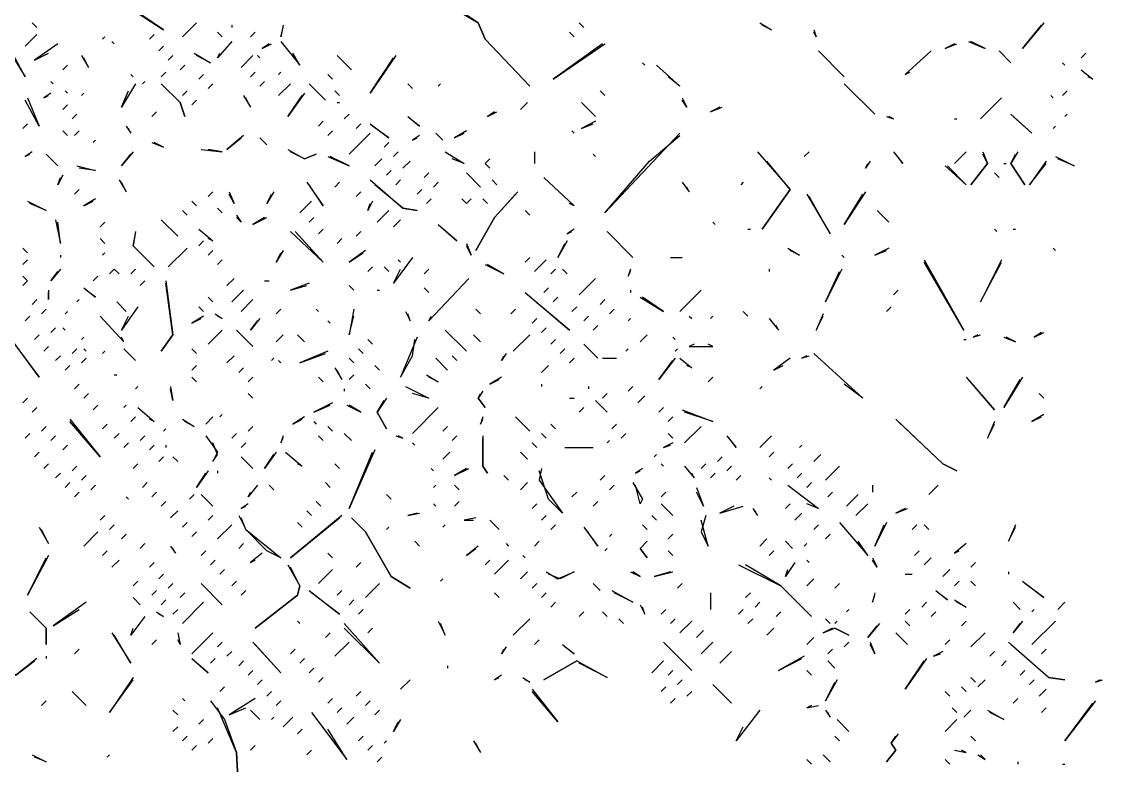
# Model space of a CAD drawing. Extents: x 1 to 2775, y -31 to 2075.
# Drawn here: x 1615.9 to 1692.7, y 439.6 to 492.4 of the extents above; entities that cross this region are included whole.
import ezdxf

# ---------------------------------------------------------------- set-up
doc = ezdxf.new("R2010")
doc.units = 0
doc.layers.add('LINEWORK', color=4, linetype='CONTINUOUS')

msp = doc.modelspace()

# ---------------------------------------------------------------- linework, layer by layer
at = {"layer": 'LINEWORK'}
for points in [[(1621.6667, 494.6667), (1626, 491.8333), (1621.8333, 494.6667)], [(1646.6667, 493.3333), (1648.3333, 492.3333), (1648.8333, 491.1667), (1652, 487.8333), (1648.8333, 491.1667), (1648.3333, 492.3333), (1646.8333, 493.3333)], [(1616.6667, 492.3333), (1617, 492)], [(1628.3333, 492.3333), (1627.3333, 491.3333)], [(1630.8333, 492.1667), (1630.8333, 492)], [(1634.5, 492.1667), (1634.3333, 491.3333), (1634.5, 492)], [(1655.5, 492.3333), (1655.8333, 492)], [(1668.3333, 492.3333), (1669.1667, 491.8333), (1668.5, 492.1667)], [(1688.5, 492.3333), (1687, 490.5), (1688.3333, 492.1667)], [(1617, 491.5), (1616.1667, 490.6667)], [(1621.8333, 491.3333), (1621.6667, 491.1667)], [(1625.3333, 491.5), (1625, 491.1667)], [(1629.8333, 491.6667), (1630.1667, 491.3333)], [(1632.5, 491.6667), (1632.1667, 491.3333)], [(1654.8333, 491.6667), (1655.1667, 491.3333)], [(1672.1667, 491.8333), (1672.3333, 491.3333), (1672.1667, 491.6667)], [(1614.8333, 490.6667), (1616.1667, 488.5), (1615.1667, 490.3333)], [(1618.5, 490.8333), (1616.8333, 489.6667), (1617.8333, 490.1667)], [(1622.3333, 491), (1622.5, 490.8333)], [(1626, 490.6667), (1625.6667, 490.3333)], [(1630.8333, 491), (1629.8333, 489.8333), (1630, 490.1667)], [(1633.5, 490.8333), (1633, 490.5), (1633.6667, 490.8333)], [(1634.3333, 491), (1635.6667, 489.3333), (1635.1667, 490.1667)], [(1657.1667, 490.8333), (1653.6667, 488.3333), (1657.3333, 490.8333)], [(1682.1667, 490.8333), (1681.5, 490.5), (1682.3333, 490.8333)], [(1683.1667, 491), (1684.3333, 490.5), (1683.3333, 491)], [(1620.1667, 490), (1620.6667, 489.1667), (1620.3333, 489.8333)], [(1626.6667, 490), (1626.3333, 489.6667)], [(1628.1667, 490.1667), (1629.3333, 489.5), (1628.3333, 490)], [(1632.3333, 490), (1631.5, 489.1667)], [(1632.6667, 490), (1632.8333, 489.8333)], [(1638.3333, 490), (1639.3333, 489)], [(1642.5, 490), (1640.6667, 487.3333), (1642.3333, 489.8333)], [(1672.5, 490.3333), (1674.3333, 488.5)], [(1680.5, 490.3333), (1678.6667, 488.6667), (1679, 488.8333)], [(1685.3333, 490.3333), (1686.1667, 489.5)], [(1691.5, 490.1667), (1691.1667, 489.8333)], [(1619.1667, 489.3333), (1618.8333, 489)], [(1627.5, 489.3333), (1627.1667, 489)], [(1660, 489.5), (1660.1667, 489.3333)], [(1661, 489.3333), (1662.6667, 487.8333), (1661.8333, 488.5)], [(1689.8333, 489.5), (1690, 489.3333)], [(1691.1667, 489), (1692, 488.3333), (1691.6667, 488.5)], [(1618, 488.1667), (1618.1667, 488)], [(1623.6667, 488.6667), (1623.8333, 488.5)], [(1624.6667, 488.1667), (1624.5, 488)], [(1626.1667, 488.8333), (1625.8333, 488.5)], [(1628.8333, 488.6667), (1628.5, 488.3333)], [(1632.5, 488.8333), (1632.1667, 488.5)], [(1633.1667, 488.1667), (1632.8333, 487.8333)], [(1634.3333, 488.8333), (1634.1667, 488.6667)], [(1637.6667, 488.6667), (1638, 488.3333)], [(1619, 487.5), (1619.1667, 487.3333)], [(1624, 488), (1623, 486.3333), (1623.5, 487.5)], [(1625.8333, 488), (1627.1667, 486.6667), (1627.5, 485.6667), (1627.1667, 486.6667)], [(1627.6667, 487.5), (1627.3333, 487.1667)], [(1629.5, 488), (1629.1667, 487.6667)], [(1635, 488), (1634.1667, 487.1667)], [(1636.3333, 488), (1637.5, 486.8333)], [(1638.1667, 487.5), (1638.5, 487.1667)], [(1643.3333, 488), (1643.6667, 487.6667)], [(1645.6667, 488), (1645.5, 487.8333)], [(1657, 487.5), (1657.3333, 487.1667)], [(1674.3333, 488), (1676.5, 485.8333), (1674.5, 487.8333)], [(1690.1667, 487.5), (1689.8333, 487.1667)], [(1616.3333, 487), (1617.1667, 485), (1616.1667, 486.8333)], [(1618, 487.3333), (1617.5, 487), (1617.8333, 487.1667)], [(1620.3333, 487.3333), (1620.1667, 487.1667)], [(1628.3333, 486.8333), (1628, 486.5)], [(1631.6667, 487.1667), (1632.1667, 486.3333), (1631.8333, 487)], [(1636, 487.3333), (1634.8333, 485.6667), (1635.8333, 487.1667)], [(1638.3333, 486.6667), (1638.5, 486.6667)], [(1651.8333, 486.6667), (1651.3333, 486.1667)], [(1655.6667, 486.6667), (1656.6667, 485.6667)], [(1662.8333, 487), (1663.1667, 486.3333), (1662.8333, 486.8333)], [(1685.5, 487), (1684, 485.5)], [(1689, 487.1667), (1689.1667, 487)], [(1619.1667, 486.5), (1618.8333, 486.1667)], [(1619.8333, 485.8333), (1619.5, 485.5)], [(1625.5, 486), (1625.1667, 485.6667)], [(1639.1667, 485.8333), (1638.8333, 485.5)], [(1649.5, 486), (1649, 485.6667), (1649.6667, 486)], [(1665.5, 486.3333), (1664.8333, 486), (1665.6667, 486.3333)], [(1686.1667, 485.8333), (1687.6667, 484.5), (1686.3333, 485.6667)], [(1690.1667, 485.8333), (1690, 485.6667)], [(1616.3333, 485.1667), (1616, 484.8333)], [(1637.3333, 485.3333), (1637, 485)], [(1640, 485.1667), (1639.6667, 484.8333)], [(1640.6667, 485.1667), (1642, 484.1667), (1640.8333, 485)], [(1643.3333, 485.6667), (1644.1667, 485), (1643.5, 485.5)], [(1656.6667, 485.3333), (1655.6667, 484.8333), (1656.5, 485.1667)], [(1677.3333, 485.6667), (1677.8333, 485.5), (1677.5, 485.6667)], [(1682.1667, 485.5), (1682.3333, 485.5)], [(1618.8333, 484.6667), (1619.1667, 484.3333)], [(1620, 484.6667), (1619.6667, 484.3333)], [(1623.3333, 485), (1623.6667, 484.5), (1623.5, 484.8333)], [(1631.6667, 484.3333), (1630.5, 483.3333), (1631.5, 484.1667)], [(1638, 484.6667), (1637.6667, 484.3333)], [(1640.6667, 484.5), (1639.1667, 483)], [(1644.1667, 484.3333), (1643.6667, 484), (1644, 484.1667)], [(1645.3333, 484.5), (1645.8333, 484)], [(1647.5, 484.6667), (1646.6667, 484.1667), (1647.3333, 484.5)], [(1655, 484.6667), (1655.1667, 484.5)], [(1662.6667, 484.5), (1657.3333, 478.8333), (1660.5, 482.5), (1662.6667, 484.3333)], [(1689.3333, 485), (1689.1667, 484.8333)], [(1621.1667, 484), (1621, 483.8333)], [(1625.1667, 483.8333), (1626, 483.5), (1625.3333, 483.8333)], [(1632.8333, 484.1667), (1633.3333, 483.6667)], [(1642, 483.8333), (1641.6667, 483.5)], [(1616.6667, 483.1667), (1616.1667, 482.8333), (1616.5, 483)], [(1617.6667, 483), (1618.5, 482.1667)], [(1623.8333, 483.1667), (1623, 482.1667), (1623.6667, 483)], [(1628.6667, 483.3333), (1630.1667, 483.1667), (1629.1667, 483.3333)], [(1634.8333, 483.3333), (1636, 482.6667), (1636.8333, 483), (1636, 482.6667), (1635, 483.1667)], [(1637.6667, 482.8333), (1639.1667, 482.1667), (1637.8333, 482.8333)], [(1642.6667, 483.1667), (1642.3333, 482.8333)], [(1646, 483.1667), (1647.3333, 482.3333), (1646.5, 482.6667)], [(1652.3333, 483.1667), (1652.3333, 482.3333)], [(1656.5, 483), (1656.6667, 482.8333)], [(1668.1667, 483.1667), (1670.5, 480.5), (1668.5, 477.6667), (1670.5, 480.5), (1668.8333, 482.5)], [(1671.8333, 483.1667), (1671.5, 482.8333)], [(1677.8333, 483.1667), (1678.5, 482.3333), (1678, 483)], [(1683, 483.1667), (1682.1667, 482.3333)], [(1684.1667, 483.1667), (1684.5, 482.3333), (1683.3333, 480.8333), (1684.5, 482.3333), (1684.1667, 483)], [(1686.6667, 483.1667), (1686.1667, 482.3333), (1687.1667, 480.8333), (1686.1667, 482.3333), (1686.5, 483)], [(1689.3333, 482.8333), (1690.6667, 482.1667), (1689.5, 482.6667)], [(1619.8333, 482.1667), (1621.1667, 481.8333), (1620, 482)], [(1641.5, 482.6667), (1641, 482.1667)], [(1643.5, 482.5), (1643, 482)], [(1649.1667, 482.6667), (1648.8333, 482.3333), (1649.1667, 482), (1648.8333, 482.3333)], [(1676.1667, 482.5), (1675.8333, 482), (1676, 482.3333)], [(1681.5, 482.1667), (1683, 480.8333), (1681.6667, 482.1667)], [(1685.6667, 482.3333), (1685.8333, 482.3333)], [(1688.6667, 482.5), (1687.5, 480.8333), (1688.6667, 482.3333)], [(1618.8333, 481.5), (1618.5, 480.8333), (1618.6667, 481.3333)], [(1642.1667, 481.8333), (1641.8333, 481.5)], [(1644.8333, 481.6667), (1644.5, 481.3333)], [(1647.5, 481.6667), (1648.5, 480.6667)], [(1653, 481.3333), (1655.1667, 479.3333), (1654.8333, 479.5)], [(1685, 481.6667), (1685.3333, 481.3333)], [(1620, 480.5), (1619.6667, 480.1667)], [(1622.8333, 481.1667), (1623.3333, 480.3333), (1623, 481)], [(1636.1667, 481), (1637.3333, 479.3333), (1636.3333, 480.8333)], [(1638.5, 481), (1638.1667, 480.6667)], [(1640.6667, 481.1667), (1643, 479.1667), (1644, 479), (1643, 479.1667), (1641, 480.8333)], [(1642.8333, 481.1667), (1642.5, 480.8333)], [(1644.3333, 480.5), (1644, 480.1667)], [(1645.5, 481), (1645.1667, 480.6667)], [(1649.3333, 481.1667), (1649.6667, 480.8333)], [(1662.8333, 481), (1663.3333, 480.3333), (1663.1667, 480.6667)], [(1667.1667, 481), (1667, 480.8333)], [(1621.1667, 479.8333), (1620.3333, 479.3333), (1621, 479.6667)], [(1629.5, 480.3333), (1629.1667, 480)], [(1630.6667, 480.3333), (1631, 479.5), (1630.6667, 480.1667)], [(1633.8333, 480.3333), (1633.3333, 479.5), (1633.6667, 480.1667)], [(1640, 480.3333), (1639.6667, 480)], [(1645, 479.8333), (1644.6667, 479.5)], [(1647.1667, 479.8333), (1647.5, 479.5), (1647.8333, 479.8333), (1647.5, 479.5)], [(1651.1667, 480.3333), (1649.5, 478.5), (1648.1667, 476.1667), (1649.5, 478.5), (1651, 480.1667)], [(1648.6667, 479.8333), (1649, 479.5)], [(1671.6667, 480.1667), (1673.3333, 477.3333), (1671.8333, 480)], [(1675.8333, 480.3333), (1674.3333, 478), (1675.6667, 480.1667)], [(1616.3333, 479.6667), (1617.6667, 479), (1616.5, 479.5)], [(1627.3333, 479), (1627.6667, 478.6667)], [(1628, 479.6667), (1628.3333, 479.3333)], [(1629.8333, 479.1667), (1630.1667, 478.8333)], [(1636.5, 479.6667), (1635.6667, 478.8333)], [(1640.8333, 479.6667), (1640.5, 479), (1640.6667, 479.5)], [(1642, 479), (1641.1667, 478.1667)], [(1651.6667, 479), (1652, 478.6667)], [(1676.6667, 479), (1677.5, 478.1667)], [(1618.3333, 478.3333), (1618.6667, 476.6667), (1618.5, 478.1667)], [(1621.8333, 478.1667), (1621.5, 477.8333)], [(1625.8333, 478.3333), (1627, 477.1667)], [(1631.1667, 478.6667), (1631.5, 478.1667), (1631.1667, 478.5)], [(1633.1667, 478.5), (1632.3333, 478), (1633.3333, 478.5)], [(1636.6667, 478.5), (1636.3333, 478.1667)], [(1642.8333, 478.3333), (1642.3333, 477.8333)], [(1665, 478.1667), (1665.1667, 478)], [(1624, 477.5), (1623.8333, 476.5), (1625.3333, 475), (1623.8333, 476.5), (1624, 477.3333)], [(1628.5, 477.6667), (1629.5, 476.8333), (1629.1667, 477)], [(1635, 477.5), (1637.3333, 475.3333), (1635.3333, 477.5)], [(1637.3333, 477.6667), (1637, 477.3333)], [(1640, 477.5), (1639.6667, 477.1667)], [(1645.5, 478), (1646.8333, 476.8333), (1645.6667, 477.8333)], [(1655.1667, 477.6667), (1654.6667, 477.3333), (1655, 477.5)], [(1657.5, 477.5), (1659.3333, 475.6667)], [(1667.5, 477.6667), (1667.6667, 477.6667)], [(1685, 477.6667), (1685.1667, 477.5)], [(1686.3333, 477.6667), (1686.5, 477.6667)], [(1621.5, 477), (1621.8333, 476.6667)], [(1628.8333, 476.8333), (1628.5, 476.5)], [(1638.6667, 477), (1638.3333, 476.6667)], [(1647.5, 476.6667), (1647.8333, 475.8333), (1647.5, 476.5)], [(1654.6667, 476.8333), (1654, 475.6667), (1654.5, 476.6667)], [(1616, 476.3333), (1616.3333, 476)], [(1621.8333, 476), (1621.6667, 475.8333)], [(1627.6667, 476.3333), (1626.3333, 475)], [(1629.5, 476.1667), (1629.1667, 475.8333)], [(1634.5, 476.1667), (1634, 475.3333), (1634.3333, 476)], [(1640.3333, 476.1667), (1639.1667, 475.3333), (1640.1667, 476)], [(1670.3333, 476.3333), (1671.1667, 475.8333), (1670.5, 476.1667)], [(1677.5, 476.3333), (1676.5, 475.8333), (1677.3333, 476.1667)], [(1689.1667, 476.3333), (1689.3333, 476.1667)], [(1616.3333, 475.5), (1616, 475.1667)], [(1618.6667, 475.8333), (1618.6667, 475.6667)], [(1630.1667, 475.5), (1629.8333, 475.1667)], [(1643.6667, 475.6667), (1642.3333, 473.8333), (1642.8333, 474.8333)], [(1642.6667, 475.5), (1642.8333, 475.3333)], [(1648.8333, 475.1667), (1650.1667, 474.5), (1649, 475.1667)], [(1652, 475.6667), (1651.6667, 475.3333)], [(1653.1667, 475.5), (1652.3333, 474.6667)], [(1662, 475.6667), (1662.8333, 475.6667)], [(1674.1667, 475.8333), (1674.3333, 475.6667)], [(1680, 475.5), (1682.8333, 470.5), (1680, 475.3333)], [(1685.5, 475.5), (1684, 472.5), (1685.5, 475.3333)], [(1616, 474.3333), (1616.3333, 474), (1616, 473.6667), (1616.3333, 474)], [(1618.6667, 474.8333), (1618, 474), (1618.5, 474.6667)], [(1621.3333, 474.3333), (1621, 474)], [(1622.5, 474.8333), (1622.1667, 474.5), (1622.5, 474.8333), (1622.8333, 474.5)], [(1624, 474.8333), (1623.6667, 474.5)], [(1640.8333, 475), (1640.5, 474.6667)], [(1641.6667, 475), (1642, 474.6667)], [(1644.8333, 474.8333), (1644.5, 474.5)], [(1653.8333, 474.8333), (1653.5, 474.5)], [(1654.3333, 474.8333), (1654.6667, 474.5)], [(1659.1667, 474.8333), (1659, 474.3333), (1659.1667, 474.6667)], [(1669, 474.8333), (1669, 474.6667)], [(1674.1667, 474.8333), (1673, 472.5), (1674, 474.6667)], [(1624.6667, 474), (1624.3333, 473.6667)], [(1626.1667, 474), (1626.6667, 470.1667), (1625.8333, 469), (1626.6667, 470.1667), (1626.1667, 473.8333)], [(1631, 474.1667), (1630.5, 473.6667)], [(1633.1667, 474), (1633.5, 474)], [(1636.3333, 473.8333), (1635, 473.3333), (1636.1667, 473.6667)], [(1639.1667, 473.6667), (1639.5, 473.3333)], [(1647.6667, 474.1667), (1644.8333, 471.1667), (1645, 471.5)], [(1656.6667, 474.1667), (1655.5, 473)], [(1617.8333, 473.3333), (1617.8333, 472.6667), (1617.8333, 473.1667)], [(1620.3333, 473.5), (1621.1667, 472.8333), (1620.5, 473.3333)], [(1629.1667, 472.8333), (1629.5, 472.5)], [(1631.6667, 473.3333), (1630.8333, 472.5)], [(1641.1667, 473.3333), (1641.3333, 473.3333)], [(1644.5, 473.5), (1644.8333, 473.1667)], [(1651.6667, 473.1667), (1654.8333, 470.5), (1651.8333, 473)], [(1653.3333, 473.5), (1653, 473.1667)], [(1654, 472.8333), (1653.6667, 472.5)], [(1659.1667, 473.3333), (1659.1667, 473.1667)], [(1659.8333, 472.8333), (1661.5, 471.8333), (1660, 472.8333)], [(1664.1667, 473.3333), (1662.6667, 471.8333)], [(1678.1667, 473.3333), (1677.8333, 473)], [(1617, 472.6667), (1616.6667, 472.3333)], [(1620, 472.6667), (1619.8333, 472.5)], [(1622.6667, 472.5), (1623.3333, 471.8333)], [(1624.1667, 472.1667), (1623, 470.5), (1623.5, 471.5)], [(1628.5, 472.1667), (1628.8333, 471.8333)], [(1632.3333, 472.6667), (1631.5, 471.8333)], [(1655.3333, 472.1667), (1655, 471.8333)], [(1657.3333, 472.6667), (1657, 472.3333)], [(1677.6667, 472.1667), (1677.3333, 471.8333)], [(1616.5, 471.5), (1616.1667, 471.1667)], [(1617.6667, 472), (1617.3333, 471.6667)], [(1619.1667, 471.8333), (1619, 471.6667)], [(1621.5, 471.5), (1623.1667, 469.6667), (1623, 470)], [(1628.8333, 471.5), (1628, 471), (1628.6667, 471.3333)], [(1629.6667, 471.6667), (1630.1667, 471.3333), (1629.8333, 471.5)], [(1632.8333, 471.3333), (1632.1667, 470.5), (1632.6667, 471.1667)], [(1634.3333, 472), (1634, 471.6667)], [(1636.8333, 472), (1637, 471.8333)], [(1639.5, 472), (1639.1667, 470.1667), (1639.5, 471.5)], [(1643.1667, 471.8333), (1643.5, 471.1667), (1643.3333, 471.6667)], [(1648.1667, 472), (1648.5, 471.6667)], [(1651, 472), (1650.6667, 471.6667)], [(1652.5, 471.3333), (1652.1667, 471)], [(1656.1667, 471.5), (1655.8333, 471.1667)], [(1658, 472), (1657.6667, 471.6667)], [(1659.1667, 471.3333), (1659, 471.1667)], [(1663.3333, 471.5), (1663.5, 471.3333)], [(1665, 471.5), (1664.8333, 471.3333)], [(1667.1667, 471.8333), (1667.5, 471.5)], [(1669, 471.3333), (1669.6667, 470.5), (1669.5, 470.8333)], [(1672.8333, 471.6667), (1672.3333, 470.5), (1672.8333, 471.5)], [(1614.6667, 470.5), (1617.1667, 467.1667), (1614.8333, 470.3333)], [(1618.3333, 470.6667), (1618, 470.3333)], [(1618.8333, 470.6667), (1619, 470.5)], [(1630.1667, 470.5), (1629.1667, 469.5)], [(1631.1667, 470.5), (1632.3333, 469.3333)], [(1637.6667, 471.1667), (1637.8333, 471)], [(1646, 470.5), (1647.5, 469)], [(1653.1667, 470.6667), (1652.8333, 470.3333)], [(1656.8333, 470.8333), (1656.5, 470.5)], [(1617.1667, 470.1667), (1616.8333, 469.8333)], [(1620.3333, 470), (1620.1667, 469.8333)], [(1634.5, 470.1667), (1634, 469.6667)], [(1635.5, 470.1667), (1636, 469.6667)], [(1640.5, 469.8333), (1640.8333, 469.5)], [(1644, 470), (1642.8333, 467.1667), (1643.6667, 468.6667), (1643.8333, 469.8333)], [(1648, 470.1667), (1648.5, 469.6667)], [(1652, 470.1667), (1650.8333, 469)], [(1653.8333, 469.8333), (1653.5, 469.5)], [(1660.3333, 470.1667), (1659.8333, 469.6667)], [(1662.1667, 470), (1662.3333, 469.8333)], [(1682.8333, 469.8333), (1683, 469.8333)], [(1683.8333, 470.1667), (1683.5, 470), (1684, 470.1667)], [(1685.6667, 470), (1686.5, 469.6667), (1685.8333, 470)], [(1688.3333, 470.3333), (1687.8333, 470), (1688.5, 470.3333)], [(1617.8333, 469.3333), (1617.5, 469)], [(1619.8333, 469.1667), (1619.5, 468.8333)], [(1620.3333, 469.1667), (1620.5, 469)], [(1621.8333, 469), (1621.6667, 468.8333)], [(1623.1667, 469.1667), (1624, 468.3333)], [(1628, 469.1667), (1628.3333, 468.8333)], [(1637.6667, 469), (1635.6667, 468.1667), (1637.5, 468.8333)], [(1639.8333, 469.1667), (1640.1667, 468.8333)], [(1654.5, 469.1667), (1654.1667, 468.8333)], [(1655.8333, 469.5), (1656.8333, 468.5)], [(1659, 469.1667), (1658.8333, 469)], [(1662.5, 469.1667), (1662.3333, 469)], [(1663.6667, 469.5), (1663.3333, 469.3333), (1665, 469.3333), (1664.6667, 469.5)], [(1618.6667, 468.6667), (1618.3333, 468.3333)], [(1620.5, 468.5), (1620.1667, 468.1667)], [(1631, 468.6667), (1630.5, 468.1667)], [(1633.8333, 468.5), (1633.6667, 468.3333)], [(1634.1667, 468.3333), (1634.3333, 468.1667)], [(1639.1667, 468.5), (1639.5, 468.1667)], [(1645.3333, 468.5), (1646.1667, 467.6667)], [(1646.5, 468.6667), (1646.8333, 468.3333)], [(1650.3333, 468.8333), (1650, 468.3333), (1650.1667, 468.6667)], [(1655.1667, 468.5), (1654.8333, 468.1667)], [(1657.1667, 468.5), (1658.1667, 468.5)], [(1662.3333, 468.5), (1661.1667, 467), (1662.1667, 468.3333)], [(1662.6667, 468.5), (1663.5, 467.8333), (1663.1667, 468)], [(1670.5, 468.5), (1669.3333, 467.6667), (1670, 468)], [(1671.6667, 468.6667), (1671.3333, 468.5), (1671.8333, 468.6667)], [(1672.1667, 468.8333), (1675.6667, 465.6667), (1674.3333, 466.6667)], [(1619.3333, 468), (1619, 467.6667)], [(1628.3333, 468), (1628, 467.6667)], [(1631.6667, 467.8333), (1631.3333, 467.5)], [(1638.1667, 467.8333), (1638.6667, 467), (1638.3333, 467.6667)], [(1641, 468), (1641.3333, 467.6667)], [(1653.3333, 468), (1652.8333, 467.5)], [(1620, 466.6667), (1619.6667, 466.3333)], [(1622.5, 467.3333), (1622.6667, 467.3333)], [(1628, 467.1667), (1628.3333, 466.8333)], [(1632.3333, 467.1667), (1632, 466.8333)], [(1637, 467.1667), (1637.3333, 466.8333)], [(1639.5, 467.3333), (1639.1667, 467)], [(1640.3333, 466.6667), (1640.6667, 466.3333)], [(1644.6667, 467.3333), (1645.5, 466.8333), (1644.8333, 467.1667)], [(1650, 467.1667), (1649.1667, 466.6667), (1649.8333, 467)], [(1652.8333, 466.6667), (1652.8333, 466.5)], [(1665, 467.1667), (1664.6667, 466.8333)], [(1683, 467.1667), (1685, 464.8333), (1683.1667, 467)], [(1687, 467.1667), (1685.6667, 465), (1686.8333, 467)], [(1620.6667, 466), (1620.3333, 465.6667)], [(1624.1667, 466.5), (1624, 466.3333)], [(1626.5, 466.5), (1626.6667, 465.5), (1626.5, 466.3333)], [(1632, 466), (1632.3333, 465.6667)], [(1638.8333, 466.3333), (1638.8333, 466.1667)], [(1643.1667, 466.5), (1644.8333, 465.6667), (1643.6667, 466)], [(1648.6667, 466.1667), (1648.3333, 465.6667), (1648.8333, 465), (1648.3333, 465.6667), (1648.5, 466)], [(1656.1667, 466.5), (1656.1667, 466.3333)], [(1657.5, 466), (1657.1667, 465.6667)], [(1659.3333, 466.5), (1659, 466.1667)], [(1668.5, 466.5), (1668.3333, 466.3333)], [(1688.1667, 466), (1688.5, 465.6667)], [(1616.3333, 465.6667), (1616, 465.3333)], [(1621.3333, 465.1667), (1621, 464.8333)], [(1623.3333, 465.1667), (1623.1667, 465)], [(1638, 465.3333), (1636.6667, 464.6667), (1637.8333, 465.1667)], [(1639, 465.1667), (1640, 464.6667), (1639.1667, 465.1667)], [(1641.8333, 465.6667), (1641.1667, 464.6667), (1641.8333, 463.5), (1641.1667, 464.6667), (1641.6667, 465.5)], [(1654.8333, 465.6667), (1655.1667, 465.6667)], [(1656.6667, 465.5), (1657.5, 464.6667)], [(1660.1667, 465.8333), (1659.6667, 465.3333)], [(1617, 465), (1616.6667, 464.6667)], [(1624.1667, 465), (1625.3333, 464), (1625, 464.1667)], [(1630.1667, 464.5), (1630, 464.3333)], [(1645.5, 465), (1643.6667, 463.1667)], [(1655.8333, 465), (1655.5, 464.6667)], [(1661.5, 465), (1661.1667, 464.6667)], [(1662.8333, 464.8333), (1665, 464), (1663, 464.6667)], [(1688.5, 464.5), (1687.6667, 464), (1688.3333, 464.3333)], [(1617.6667, 463.6667), (1617.3333, 463.3333)], [(1619.3333, 464.1667), (1621.5, 461.5), (1619.3333, 464)], [(1622, 463.8333), (1621.6667, 463.5)], [(1624, 464.3333), (1623.6667, 464)], [(1627.3333, 464.1667), (1628.1667, 463.6667), (1627.5, 464)], [(1629.5, 464.3333), (1629, 463.8333)], [(1632.3333, 463.6667), (1632, 463.3333)], [(1636, 464.3333), (1635.1667, 463.8333), (1635.8333, 464.1667)], [(1636.6667, 464), (1636.8333, 463.8333)], [(1637.6667, 463.6667), (1638, 463.3333)], [(1646.1667, 463.6667), (1645.8333, 463.3333)], [(1648.6667, 464.3333), (1648.5, 463.8333), (1648.6667, 464.1667)], [(1651, 464.3333), (1652, 463.3333)], [(1653.5, 463.8333), (1653.8333, 463.5)], [(1658.1667, 463.8333), (1657.8333, 463.5)], [(1662.1667, 464.3333), (1661.8333, 464)], [(1664.1667, 463.6667), (1663, 462.5)], [(1678, 464.1667), (1681.3333, 461), (1682.3333, 460.5), (1681.3333, 461), (1678.1667, 464)], [(1685, 464), (1684.5, 462.8333), (1685, 463.8333)], [(1616.5, 463.1667), (1616.1667, 462.8333)], [(1618.3333, 463), (1618, 462.6667)], [(1622.8333, 463.1667), (1622.5, 462.8333)], [(1624.6667, 463), (1624.3333, 462.6667)], [(1626.1667, 463.5), (1626, 463.3333)], [(1629, 463), (1629.8333, 461.8333), (1629.5, 461.1667), (1629.8333, 461.6667), (1629.5, 462.5)], [(1631.1667, 463.1667), (1630.8333, 462.8333)], [(1634.5, 463), (1634.3333, 462.5), (1634.5, 462.8333)], [(1637, 463), (1637.3333, 462.6667)], [(1638.8333, 463.1667), (1639.3333, 462.6667)], [(1642.5, 463), (1643, 462.8333), (1642.6667, 463)], [(1646.8333, 463), (1646.5, 462.6667)], [(1648.6667, 463), (1648.6667, 460.8333), (1649, 460.3333), (1648.6667, 460.8333), (1648.6667, 462.8333)], [(1652.8333, 463.1667), (1653.1667, 462.8333)], [(1658.8333, 463.1667), (1658.5, 462.8333)], [(1661.8333, 463.1667), (1662.1667, 462.8333)], [(1666, 463), (1666.6667, 462.1667), (1666.1667, 462.8333)], [(1669.1667, 463), (1668.3333, 462.1667)], [(1619.1667, 462.3333), (1618.8333, 462)], [(1623.5, 462.5), (1623.1667, 462.1667)], [(1625.3333, 462.3333), (1625, 462)], [(1626.1667, 462.3333), (1626.1667, 462.1667)], [(1631.8333, 462.5), (1631.5, 462.1667)], [(1643.6667, 462.5), (1643.8333, 462.3333)], [(1652.1667, 462.5), (1652.5, 462.1667)], [(1654.5, 462.1667), (1656.5, 462.1667)], [(1657.6667, 462.6667), (1657.5, 462.5)], [(1662.1667, 462.5), (1661.5, 462.1667), (1662, 462.3333)], [(1671.3333, 462.3333), (1671.1667, 462.1667)], [(1617.1667, 461.8333), (1616.8333, 461.5)], [(1626, 461.5), (1625.6667, 461.1667)], [(1626.6667, 461.5), (1627, 461.1667)], [(1631.5, 461.5), (1632.3333, 460.6667)], [(1634, 461.8333), (1633.1667, 460.6667), (1633.8333, 461.6667)], [(1634.6667, 461.8333), (1635.8333, 460.8333), (1635.5, 461)], [(1641, 462), (1639.1667, 457.8333), (1640.8333, 461.8333)], [(1646.3333, 461.8333), (1645.8333, 461.3333)], [(1651.3333, 461.8333), (1651.8333, 461.3333)], [(1661, 461.6667), (1660.8333, 461.5)], [(1665.6667, 461.5), (1665.3333, 461.1667)], [(1669.3333, 461.8333), (1669, 461.5)], [(1672.6667, 461.6667), (1672.1667, 461.1667)], [(1617.8333, 461), (1617.5, 460.6667)], [(1619.8333, 460.8333), (1619.5, 460.5)], [(1624.1667, 461), (1623.8333, 460.6667)], [(1638.1667, 461), (1638.5, 460.6667)], [(1645, 460.6667), (1645.1667, 460.5)], [(1647.5, 460.6667), (1646.6667, 460.1667), (1647.6667, 460.6667)], [(1652.8333, 460.6667), (1652.6667, 459.8333), (1654.3333, 457.5), (1653.3333, 458.5), (1652.6667, 460.5)], [(1660, 460.6667), (1659.5, 460.3333), (1659.8333, 460.5)], [(1661.3333, 461), (1661.5, 460.8333)], [(1663, 460.8333), (1663.6667, 460), (1663.5, 460.3333)], [(1664.5, 461), (1664.1667, 460.6667)], [(1666.3333, 460.8333), (1666, 460.5)], [(1670.6667, 461), (1670.3333, 460.6667)], [(1674, 460.8333), (1673, 459.8333)], [(1618.6667, 460.3333), (1618.3333, 460)], [(1620.5, 460.1667), (1620.1667, 459.8333)], [(1629.1667, 460.5), (1628.3333, 459.3333), (1629, 460.3333)], [(1629.8333, 460.5), (1629.8333, 460.3333)], [(1650.1667, 460.1667), (1650.5, 459.8333)], [(1657.3333, 460.1667), (1657, 459.8333)], [(1665.1667, 460.3333), (1664.8333, 460)], [(1667, 460.1667), (1666.6667, 459.8333)], [(1669, 460), (1669.1667, 459.8333)], [(1671.3333, 460.3333), (1671, 460)], [(1619.3333, 459.6667), (1619, 459.3333)], [(1620, 459), (1619.6667, 458.6667)], [(1621.1667, 459.5), (1620.8333, 459.1667)], [(1624.8333, 459.6667), (1624.5, 459.3333)], [(1625.5, 459), (1625.1667, 458.6667)], [(1632.6667, 459.5), (1632, 458.6667), (1632.1667, 459)], [(1633.5, 459.5), (1633.8333, 459.1667)], [(1637.5, 459.6667), (1637.8333, 459.3333)], [(1645.3333, 459.5), (1645.1667, 459.3333)], [(1646.6667, 459.5), (1647, 459.1667)], [(1651.8333, 459.6667), (1651.3333, 459.1667)], [(1655.3333, 459), (1655, 458.6667)], [(1658, 459.5), (1657.6667, 459.1667)], [(1659.3333, 459.6667), (1660, 458.5), (1659.8333, 458.1667), (1659.5, 459.5)], [(1661.6667, 459), (1661.3333, 458.6667)], [(1663.8333, 459.3333), (1664.3333, 458), (1663.8333, 459)], [(1670.3333, 459.5), (1672.5, 457.8333), (1671.6667, 458.1667)], [(1672, 459.6667), (1671.6667, 459.3333)], [(1673.5, 459), (1673.1667, 458.6667)], [(1676.3333, 459.5), (1676.3333, 459)], [(1681, 459.5), (1680.3333, 458.8333)], [(1623.3333, 458.6667), (1623.5, 458.5)], [(1626.1667, 458.3333), (1625.8333, 458)], [(1628.1667, 458.8333), (1627.8333, 458.5)], [(1628.6667, 458.8333), (1629.5, 458)], [(1636.8333, 458.3333), (1637.1667, 458)], [(1641.8333, 458.8333), (1642.1667, 458.5)], [(1647, 458.3333), (1646.6667, 458)], [(1656.8333, 458.3333), (1656.5, 458)], [(1675.3333, 458.8333), (1674.5, 458)], [(1627, 457.6667), (1626.5, 457.1667)], [(1632, 458.1667), (1631.5, 457.8333), (1631.8333, 458)], [(1636.1667, 457.6667), (1636.5, 457.3333)], [(1644, 457.5), (1643.3333, 457.3333), (1644.1667, 457.5)], [(1645.1667, 458.1667), (1645.3333, 458)], [(1652.5, 458.1667), (1652.1667, 457.8333)], [(1661.3333, 458.1667), (1662.1667, 457.3333)], [(1666.5, 458), (1665.5, 457.5), (1667.1667, 458)], [(1667.8333, 457.8333), (1668.1667, 457.3333), (1668, 457.6667)], [(1670.5, 458.1667), (1670.1667, 457.8333)], [(1671.3333, 457.5), (1670.8333, 457)], [(1676, 458.1667), (1675.1667, 457.3333)], [(1678.6667, 457.8333), (1678, 457.5), (1678.8333, 457.8333)], [(1621.8333, 457.3333), (1621.5, 457)], [(1622.5, 456.6667), (1622.1667, 456.3333)], [(1627.6667, 456.8333), (1627.3333, 456.5)], [(1629.5, 457.3333), (1629.1667, 457)], [(1630.8333, 456.6667), (1629.8333, 455.6667)], [(1631.3333, 457.3333), (1631.8333, 456.3333), (1634.3333, 454.3333), (1633.3333, 454.8333), (1631.8333, 456.3333), (1631.5, 457.1667)], [(1638.6667, 457.3333), (1635, 454.3333), (1638.5, 457.1667)], [(1635.5, 456.8333), (1635.8333, 456.5)], [(1639.3333, 457.1667), (1640.3333, 456.1667), (1642.1667, 453), (1643.5, 452.1667), (1642.1667, 453), (1640.3333, 456.1667)], [(1646, 456.6667), (1645.8333, 456.5)], [(1648.1667, 457.1667), (1647.3333, 457), (1648, 457)], [(1649.1667, 457), (1649.8333, 456.3333)], [(1653.1667, 457.3333), (1652.8333, 457)], [(1653.8333, 456.6667), (1653.5, 456.3333)], [(1660, 456.6667), (1660.3333, 456.3333)], [(1660.6667, 457.3333), (1661, 457)], [(1664.5, 457.3333), (1664.1667, 456.1667), (1664.6667, 455.1667), (1664.1667, 457)], [(1672.5, 456.6667), (1672.1667, 456.3333)], [(1674, 456.8333), (1676, 454.5), (1675.3333, 455.5)], [(1677.3333, 456.8333), (1676.5, 455.1667), (1677.1667, 456.6667)], [(1679.5, 456.6667), (1679.1667, 456.3333)], [(1680, 456.6667), (1680.3333, 456.3333)], [(1686.5, 456.6667), (1686, 455.5), (1686.5, 456.5)], [(1617.1667, 456.5), (1617.8333, 455.3333), (1617.3333, 456.3333)], [(1621.3333, 456.1667), (1620.3333, 455.1667)], [(1623.3333, 456), (1623, 455.6667)], [(1628.3333, 456.1667), (1628, 455.8333)], [(1642, 456.5), (1641.8333, 456.3333)], [(1655.8333, 456.5), (1656.8333, 455.1667), (1656, 456.3333)], [(1657.8333, 456), (1657.6667, 455.8333)], [(1662.1667, 456), (1661.8333, 455.6667)], [(1673.3333, 456), (1673, 455.6667)], [(1624.6667, 455.3333), (1624.3333, 455)], [(1626.5, 455.1667), (1626.8333, 454.6667), (1626.6667, 455)], [(1631.6667, 455.3333), (1631.3333, 455)], [(1643.8333, 455.5), (1644.1667, 455.1667)], [(1648.3333, 455.1667), (1647.5, 454.5), (1648.1667, 455)], [(1650.3333, 455.3333), (1650.5, 455.1667)], [(1652.6667, 455.5), (1652.3333, 455.1667)], [(1660.3333, 455.5), (1659.8333, 455), (1660.3333, 454.3333), (1659.8333, 455)], [(1668.8333, 455.6667), (1668.3333, 455.1667)], [(1670.1667, 455.5), (1670.6667, 455)], [(1671.6667, 455.3333), (1671.5, 455.1667)], [(1683, 455.3333), (1682.1667, 454.6667), (1682.5, 454.8333)], [(1617.8333, 454.5), (1616.3333, 451.6667), (1617.6667, 454.3333)], [(1622, 454.8333), (1621.6667, 454.5)], [(1629, 454.8333), (1628.6667, 454.5)], [(1633, 454.6667), (1632.1667, 454), (1632.5, 454.1667)], [(1637.6667, 454.6667), (1638, 454.3333)], [(1651.5, 454.5), (1651.6667, 454.3333)], [(1657.5, 455), (1657.3333, 454.8333)], [(1661.8333, 454.8333), (1662.1667, 454.5)], [(1669.3333, 454.8333), (1669, 454.5)], [(1679.6667, 454.8333), (1679.3333, 454.5)], [(1622.8333, 454.1667), (1622.3333, 453.6667)], [(1625.3333, 454), (1625, 453.6667)], [(1629.6667, 454.1667), (1629.3333, 453.8333)], [(1634.8333, 453.8333), (1635.6667, 452.3333), (1635.5, 451.6667), (1632.5, 449.3333), (1635.5, 451.6667), (1635.6667, 452.3333), (1635, 453.6667)], [(1640, 454), (1639.6667, 453.6667)], [(1649.1667, 454.1667), (1648.8333, 453.8333)], [(1650.5, 454.1667), (1649.5, 453.1667)], [(1666.8333, 453.8333), (1669.8333, 452.3333), (1672, 450.1667), (1669.8333, 452.3333), (1667.3333, 453.8333)], [(1670.8333, 454), (1670.1667, 453), (1670.3333, 453.5)], [(1671.6667, 454.1667), (1671.8333, 454)], [(1676.3333, 454.3333), (1676.6667, 453.6667), (1676.3333, 454.1667)], [(1680.5, 454.3333), (1680, 453.8333)], [(1683.6667, 454), (1683.3333, 453.6667)], [(1626, 453.1667), (1625.6667, 452.8333)], [(1630.3333, 453.5), (1630, 453.1667)], [(1638, 453.5), (1637, 452.5)], [(1645.8333, 452.8333), (1645.6667, 452.6667)], [(1651.8333, 453.3333), (1651.3333, 452.8333)], [(1653.1667, 453.3333), (1654, 452.8333), (1655.1667, 453.3333), (1654.1667, 452.8333), (1653.3333, 453.1667)], [(1659.1667, 453.3333), (1659.8333, 453), (1659.3333, 453.3333)], [(1662, 453.3333), (1660.8333, 453), (1662.1667, 453.3333)], [(1672.1667, 452.8333), (1671.6667, 452.3333)], [(1678.6667, 453.1667), (1679.1667, 453.1667)], [(1681.8333, 453.5), (1681.3333, 453)], [(1686, 453.3333), (1686, 453.1667)], [(1624.1667, 452.6667), (1623.8333, 452.3333)], [(1626.6667, 452.5), (1626.3333, 452.1667)], [(1628.6667, 452.5), (1630.1667, 451)], [(1631.1667, 452.6667), (1630.8333, 452.3333)], [(1641.3333, 452.5), (1640.3333, 451.5)], [(1652.5, 452.5), (1652.1667, 452.1667)], [(1656.5, 452.5), (1657, 452)], [(1662.8333, 452.5), (1662.5, 452.1667)], [(1674, 452.5), (1673.6667, 452.1667)], [(1682.5, 452.6667), (1682.1667, 452.3333)], [(1683.3333, 452.6667), (1683.6667, 452.3333)], [(1687, 452.6667), (1688.5, 451.5), (1687.1667, 452.5)], [(1623.8333, 451.5), (1624.3333, 451)], [(1625.5, 452), (1625.1667, 451.6667)], [(1626.1667, 451.3333), (1625.8333, 451)], [(1627.5, 451.8333), (1627.1667, 451.5)], [(1631.8333, 452), (1631.5, 451.6667)], [(1636.3333, 452), (1638.5, 450.3333), (1636.5, 451.8333)], [(1638.6667, 452), (1638.3333, 451.6667)], [(1639.5, 451.3333), (1639.1667, 451)], [(1649.5, 451.8333), (1649.8333, 451.5)], [(1653.1667, 451.8333), (1652.8333, 451.5)], [(1657.8333, 452), (1659.3333, 451.1667), (1658, 451.8333)], [(1664.8333, 451.8333), (1664.8333, 450.6667)], [(1667.6667, 451.8333), (1667.3333, 451.5)], [(1676.5, 451.8333), (1676.3333, 451.1667), (1676.5, 451.6667)], [(1680.8333, 452), (1681.6667, 451.3333), (1681, 451.8333)], [(1682.1667, 451.3333), (1683, 450.8333), (1682.3333, 451.1667)], [(1620.5, 451.1667), (1618.1667, 449.5), (1620, 450.6667)], [(1627, 450.6667), (1626.6667, 450.3333)], [(1628.8333, 451.1667), (1627.3333, 449.6667)], [(1640.1667, 450.6667), (1639.8333, 450.3333)], [(1653.8333, 451.1667), (1653.5, 450.8333)], [(1659.8333, 451), (1660.1667, 450.3333), (1660, 450.8333)], [(1661.6667, 450.6667), (1661.3333, 450.3333)], [(1667.1667, 450.6667), (1666.8333, 450.3333)], [(1668.3333, 451.1667), (1668, 450.8333)], [(1674.6667, 450.6667), (1674.5, 450.5)], [(1679, 450.6667), (1678.6667, 450.3333)], [(1680.1667, 451.1667), (1679.8333, 450.8333)], [(1686.3333, 451.1667), (1686.8333, 450.6667)], [(1687.8333, 450.6667), (1687.6667, 450.5)], [(1690, 451.1667), (1689.5, 450.6667)], [(1616.5, 450.5), (1617.6667, 449.3333), (1617.6667, 448.1667), (1617.6667, 449.3333)], [(1624.6667, 450.1667), (1623.6667, 448.8333), (1623.8333, 449.3333)], [(1625.5, 450.5), (1626, 450.1667), (1625.6667, 450.3333)], [(1635.5, 449.8333), (1635.6667, 449.6667)], [(1645.5, 449.8333), (1646, 448.8333), (1645.6667, 449.6667)], [(1652, 450), (1650.8333, 448.8333)], [(1655.8333, 450.5), (1655.5, 450.1667)], [(1657.1667, 450.5), (1657.5, 450.1667)], [(1658.3333, 450), (1658.6667, 449.6667)], [(1662.3333, 450), (1662, 449.6667)], [(1663.5, 449.8333), (1662.6667, 449)], [(1667.8333, 450), (1667.5, 449.6667)], [(1669.8333, 450.5), (1669.5, 450.1667)], [(1673, 450), (1673.3333, 449.6667)], [(1673.8333, 449.8333), (1673.6667, 449.6667)], [(1678.6667, 449.8333), (1679, 449.5)], [(1680.8333, 450.5), (1680.5, 450.1667)], [(1683, 449.8333), (1682.6667, 449.5)], [(1687, 449.8333), (1686.3333, 449), (1686.8333, 449.6667)], [(1689.3333, 449.8333), (1687.6667, 448.1667)], [(1622.3333, 449), (1623.6667, 446.8333), (1622.5, 448.8333)], [(1627, 449), (1627.1667, 448.1667), (1627, 448.5)], [(1629.5, 449), (1628, 447.5)], [(1637.8333, 449), (1637.5, 448.6667)], [(1638.8333, 449.6667), (1641.3333, 446.8333), (1638.8333, 449.3333)], [(1640.8333, 449.3333), (1640.5, 449)], [(1664.3333, 449.1667), (1663.8333, 448.6667)], [(1669.3333, 449.3333), (1668.8333, 448.8333)], [(1673.5, 449.3333), (1672.8333, 449), (1673.6667, 449.3333), (1674.6667, 448.8333), (1673.6667, 449.3333)], [(1676.8333, 449.6667), (1676, 448.6667), (1676.6667, 449.5)], [(1678, 449), (1678.8333, 448.1667)], [(1684.3333, 449), (1683.3333, 448)], [(1625.5, 448.5), (1625.1667, 448.1667)], [(1630.1667, 448.3333), (1629.8333, 448)], [(1632.3333, 448.3333), (1634.3333, 446.1667), (1632.5, 448.1667)], [(1639.1667, 448.3333), (1638.1667, 447.3333)], [(1652.6667, 448.5), (1652.3333, 448.1667)], [(1661.5, 448.3333), (1663.5, 446.3333), (1661.6667, 448.1667)], [(1665, 448.3333), (1664.1667, 447.5)], [(1672.1667, 448.6667), (1671.6667, 448.1667)], [(1674.6667, 448.3333), (1674.3333, 448)], [(1676.1667, 448.3333), (1676.5, 447.5), (1676.1667, 448.1667)], [(1681.8333, 448.5), (1681.5, 448.1667)], [(1686, 448.3333), (1688.8333, 445.8333), (1690, 445.6667), (1688.8333, 445.8333), (1686.1667, 448.1667)], [(1620, 447.8333), (1619.6667, 447.5)], [(1630.8333, 447.6667), (1630.5, 447.3333)], [(1635.3333, 447.8333), (1635, 447.5)], [(1650.3333, 448), (1650, 447.5), (1650.1667, 447.8333)], [(1654.3333, 448.1667), (1655.1667, 447.5), (1654.5, 448)], [(1666.3333, 447.6667), (1665.5, 446.8333)], [(1673.5, 447.8333), (1673.1667, 447.5)], [(1681.3333, 447.6667), (1680.6667, 447.3333), (1681.1667, 447.5)], [(1685, 447.6667), (1684.6667, 447.3333)], [(1688.6667, 447.8333), (1688.3333, 447.5)], [(1617, 447.1667), (1615.5, 446), (1615, 446.3333), (1615.5, 446), (1616.8333, 447)], [(1617.6667, 447.3333), (1617.6667, 447.1667)], [(1628, 447.1667), (1629.1667, 446.1667), (1628.1667, 447)], [(1629.6667, 447.1667), (1629.3333, 446.8333)], [(1631.6667, 447), (1631.3333, 446.6667)], [(1636, 447.1667), (1635.6667, 446.8333)], [(1655.3333, 447), (1653, 445.6667), (1655.3333, 447), (1657.5, 445.8333), (1655.5, 446.8333)], [(1661.5, 447), (1660.6667, 446.1667)], [(1671.5, 447.3333), (1669.6667, 446.3333), (1671.3333, 447.1667)], [(1673.1667, 447), (1673.6667, 446.5)], [(1680.1667, 447.1667), (1678.6667, 445), (1680, 447)], [(1685.8333, 447), (1685.5, 446.6667)], [(1632.3333, 446.3333), (1632, 446)], [(1636.6667, 446.5), (1636.3333, 446.1667)], [(1646.1667, 446.6667), (1646.1667, 446.5)], [(1650, 446), (1649.5, 445.6667), (1649.8333, 445.8333)], [(1662.1667, 446.3333), (1661.8333, 446)], [(1671.6667, 446.3333), (1672, 446)], [(1687.1667, 446.3333), (1686.8333, 446)], [(1623.8333, 445.8333), (1622.1667, 443.3333), (1623.8333, 445.6667)], [(1630.3333, 445.1667), (1630, 444.8333)], [(1633, 445.6667), (1632.6667, 445.3333)], [(1637.3333, 445.8333), (1637, 445.5)], [(1643.5, 445.6667), (1642.8333, 445)], [(1651.5, 445.8333), (1652, 445.5), (1651.6667, 445.6667)], [(1661.6667, 445.1667), (1661.3333, 444.8333)], [(1662.8333, 445.6667), (1662.5, 445.3333)], [(1665, 445.3333), (1666.3333, 444)], [(1673.8333, 445.6667), (1673, 444.1667), (1673.6667, 445.5)], [(1682.6667, 445.1667), (1683, 444.8333)], [(1683.3333, 445.8333), (1683.6667, 445.5)], [(1684.3333, 445.6667), (1683.8333, 445.1667)], [(1687.8333, 445.6667), (1687.5, 445.3333)], [(1692.5, 445.6667), (1692.1667, 445.5), (1692.6667, 445.6667)], [(1619.5, 444.8333), (1620.5, 443.8333), (1619.6667, 444.6667)], [(1633.6667, 444.8333), (1633.3333, 444.5)], [(1640, 444.8333), (1639.6667, 444.5)], [(1652.1667, 445), (1654, 442.6667), (1652.1667, 444.8333)], [(1663.5, 444.8333), (1663.1667, 444.5)], [(1681.5, 444.8333), (1681.8333, 444.5)], [(1688.6667, 445), (1688.1667, 444.5)], [(1617.6667, 444.1667), (1617.3333, 443.8333)], [(1627.3333, 444.3333), (1627.5, 444.1667)], [(1629.3333, 444.1667), (1630.3333, 442.8333), (1631.1667, 440.5), (1631.3333, 437.3333), (1631.1667, 440.5), (1629.8333, 443.6667)], [(1632.5, 444.3333), (1630.6667, 443.1667), (1631.8333, 443.6667)], [(1634.3333, 444.1667), (1634, 443.8333)], [(1638, 444.3333), (1637.6667, 444)], [(1638.6667, 443.6667), (1638.3333, 443.3333)], [(1640.6667, 444.1667), (1640.3333, 443.8333)], [(1662.3333, 444.3333), (1662, 444)], [(1672, 443.8333), (1671.6667, 443.6667), (1672.5, 443.8333)], [(1682, 443.6667), (1682.3333, 443.3333)], [(1686.6667, 444.3333), (1686.3333, 444)], [(1688.6667, 443.6667), (1688.3333, 443.3333)], [(1692.1667, 444.1667), (1690, 441.3333), (1692, 444)], [(1626.6667, 443.5), (1627, 443.1667)], [(1632.1667, 443.5), (1632.8333, 442.8333)], [(1633.8333, 443), (1633.6667, 442.8333)], [(1635.1667, 443), (1634.5, 442.3333)], [(1636.5, 443.3333), (1639, 440), (1637.6667, 442.1667)], [(1639.5, 443), (1639, 442.5)], [(1641.3333, 443.5), (1641, 443.1667)], [(1668.3333, 443.5), (1666.6667, 441.3333), (1667.1667, 442.3333)], [(1673, 443.5), (1673.3333, 443), (1673.1667, 443.3333)], [(1683.3333, 443.5), (1682.8333, 443)], [(1684.5, 443.5), (1685.6667, 442.8333), (1684.6667, 443.3333)], [(1627, 442.3333), (1626.6667, 442)], [(1628.8333, 442.8333), (1628.5, 442.5)], [(1635.8333, 442.1667), (1635.5, 441.8333)], [(1642.8333, 442.8333), (1642.3333, 442), (1642.6667, 442.6667)], [(1673.8333, 442.8333), (1674.6667, 442)], [(1682.3333, 442.8333), (1681.5, 442)], [(1627.6667, 441.6667), (1627.3333, 441.3333)], [(1629.5, 441.5), (1629.1667, 441.1667)], [(1640.1667, 441.6667), (1639.8333, 441.3333)], [(1641.8333, 441.3333), (1641.6667, 441.1667)], [(1648, 441.3333), (1648.5, 440.5), (1648.1667, 441.1667)], [(1673.6667, 441.6667), (1674, 441.3333)], [(1678.1667, 441.8333), (1677.6667, 441.1667), (1678, 440.6667), (1677.3333, 439.8333), (1678, 440.6667), (1677.6667, 441.1667), (1678, 441.6667)], [(1683.3333, 441.6667), (1683.6667, 441.3333)], [(1628.3333, 441), (1628, 440.6667)], [(1632.5, 441), (1632.1667, 440.6667)], [(1636.5, 440.6667), (1636.1667, 440.3333)], [(1640.8333, 441), (1640.5, 440.6667)], [(1682.1667, 440.6667), (1683, 440.5), (1682.6667, 440.6667)], [(1616.6667, 440.3333), (1617.6667, 439.8333), (1616.8333, 440.1667)], [(1622.1667, 440.3333), (1622, 440.1667)], [(1641.5, 440.1667), (1641.1667, 439.8333)], [(1671.6667, 440), (1672, 439.6667)], [(1672.8333, 440.3333), (1673.3333, 439.8333)], [(1681.5, 440), (1681.8333, 439.6667)], [(1683.8333, 440.3333), (1684.3333, 440), (1684, 440.3333)], [(1686.6667, 439.8333), (1686.6667, 439.6667)], [(1689.8333, 439.6667), (1690, 439.6667)]]:
    msp.add_lwpolyline(points, dxfattribs=at)

doc.saveas('drawing.dxf')
